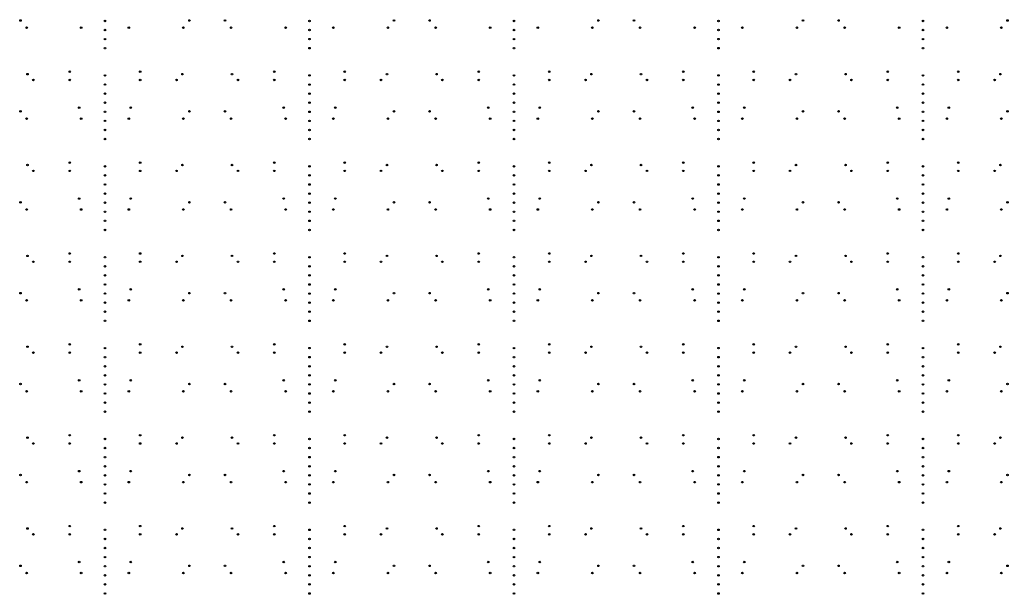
# Model space of a CAD drawing. Extents: x 50 to 173, y 50 to 173.
# Drawn here: x 58.2 to 110.3, y 111.9 to 142.2 of the extents above; entities that cross this region are included whole.
import ezdxf

# ---------------------------------------------------------------- set-up
doc = ezdxf.new("R2010")
doc.units = 0

msp = doc.modelspace()

# ---------------------------------------------------------------- linework, layer by layer
at = {"layer": 'PET'}
for centre in [(58.246, 142.121), (58.565, 141.74), (61.44, 141.74), (62.697, 142.099), (63.954, 141.74), (66.829, 141.74), (67.148, 142.121), (69.024, 142.121), (69.344, 141.74), (72.218, 141.74), (73.475, 142.099), (74.733, 141.74), (77.607, 141.74), (77.927, 142.121), (79.803, 142.121), (80.122, 141.74), (82.996, 141.74), (84.254, 142.099), (85.511, 141.74), (88.386, 141.74), (88.705, 142.121), (90.581, 142.121), (90.901, 141.74), (93.775, 141.74), (95.032, 142.099), (96.29, 141.74), (99.164, 141.74), (99.484, 142.121), (101.36, 142.121), (101.679, 141.74), (104.553, 141.74), (105.811, 142.099), (107.068, 141.74), (109.943, 141.74), (110.262, 142.121), (62.697, 141.62), (73.475, 141.62), (84.254, 141.62), (95.032, 141.62), (105.811, 141.62), (62.697, 141.141), (62.697, 140.662), (73.475, 141.141), (73.475, 140.662), (84.254, 141.141), (84.254, 140.662), (95.032, 141.141), (95.032, 140.662), (105.811, 141.141), (105.811, 140.662), (58.615, 139.295), (60.841, 139.423), (62.697, 139.225), (64.553, 139.423), (66.779, 139.295), (69.394, 139.295), (71.619, 139.423), (73.475, 139.225), (75.332, 139.423), (77.557, 139.295), (80.172, 139.295), (82.398, 139.423), (84.254, 139.225), (86.11, 139.423), (88.335, 139.295), (90.951, 139.295), (93.176, 139.423), (95.032, 139.225), (96.889, 139.423), (99.114, 139.295), (101.729, 139.295), (103.954, 139.423), (105.811, 139.225), (107.667, 139.423), (109.892, 139.295), (58.925, 138.986), (60.841, 138.986), (62.697, 138.746), (64.553, 138.986), (66.469, 138.986), (69.703, 138.986), (71.619, 138.986), (73.475, 138.746), (75.332, 138.986), (77.248, 138.986), (80.481, 138.986), (82.398, 138.986), (84.254, 138.746), (86.11, 138.986), (88.026, 138.986), (91.26, 138.986), (93.176, 138.986), (95.032, 138.746), (96.889, 138.986), (98.805, 138.986), (102.038, 138.986), (103.954, 138.986), (105.811, 138.746), (107.667, 138.986), (109.583, 138.986), (62.697, 138.267), (73.475, 138.267), (84.254, 138.267), (95.032, 138.267), (105.811, 138.267), (62.697, 137.788), (73.475, 137.788), (84.254, 137.788), (95.032, 137.788), (105.811, 137.788), (58.246, 137.33), (61.338, 137.528), (62.697, 137.309), (64.056, 137.528), (67.148, 137.33), (69.024, 137.33), (72.116, 137.528), (73.475, 137.309), (74.835, 137.528), (77.927, 137.33), (79.803, 137.33), (82.895, 137.528), (84.254, 137.309), (85.613, 137.528), (88.705, 137.33), (90.581, 137.33), (93.673, 137.528), (95.032, 137.309), (96.392, 137.528), (99.484, 137.33), (101.36, 137.33), (104.451, 137.528), (105.811, 137.309), (107.17, 137.528), (110.262, 137.33), (58.565, 136.95), (61.44, 136.95), (62.697, 136.83), (63.954, 136.95), (66.829, 136.95), (69.344, 136.95), (72.218, 136.95), (73.475, 136.83), (74.733, 136.95), (77.607, 136.95), (80.122, 136.95), (82.996, 136.95), (84.254, 136.83), (85.511, 136.95), (88.386, 136.95), (90.901, 136.95), (93.775, 136.95), (95.032, 136.83), (96.29, 136.95), (99.164, 136.95), (101.679, 136.95), (104.553, 136.95), (105.811, 136.83), (107.068, 136.95), (109.943, 136.95), (62.697, 136.351), (73.475, 136.351), (84.254, 136.351), (95.032, 136.351), (105.811, 136.351), (62.697, 135.872), (73.475, 135.872), (84.254, 135.872), (95.032, 135.872), (105.811, 135.872), (58.615, 134.504), (60.841, 134.632), (62.697, 134.435), (64.553, 134.632), (66.779, 134.504), (69.394, 134.504), (71.619, 134.632), (73.475, 134.435), (75.332, 134.632), (77.557, 134.504), (80.172, 134.504), (82.398, 134.632), (84.254, 134.435), (86.11, 134.632), (88.335, 134.504), (90.951, 134.504), (93.176, 134.632), (95.032, 134.435), (96.889, 134.632), (99.114, 134.504), (101.729, 134.504), (103.954, 134.632), (105.811, 134.435), (107.667, 134.632), (109.892, 134.504), (58.925, 134.195), (60.841, 134.195), (62.697, 133.956), (64.553, 134.195), (66.469, 134.195), (69.703, 134.195), (71.619, 134.195), (73.475, 133.956), (75.332, 134.195), (77.248, 134.195), (80.481, 134.195), (82.398, 134.195), (84.254, 133.956), (86.11, 134.195), (88.026, 134.195), (91.26, 134.195), (93.176, 134.195), (95.032, 133.956), (96.889, 134.195), (98.805, 134.195), (102.038, 134.195), (103.954, 134.195), (105.811, 133.956), (107.667, 134.195), (109.583, 134.195), (62.697, 133.477), (73.475, 133.477), (84.254, 133.477), (95.032, 133.477), (105.811, 133.477), (62.697, 132.998), (73.475, 132.998), (84.254, 132.998), (95.032, 132.998), (105.811, 132.998), (58.246, 132.54), (61.338, 132.737), (62.697, 132.519), (64.056, 132.737), (67.148, 132.54), (69.024, 132.54), (72.116, 132.737), (73.475, 132.519), (74.835, 132.737), (77.927, 132.54), (79.803, 132.54), (82.895, 132.737), (84.254, 132.519), (85.613, 132.737), (88.705, 132.54), (90.581, 132.54), (93.673, 132.737), (95.032, 132.519), (96.392, 132.737), (99.484, 132.54), (101.36, 132.54), (104.451, 132.737), (105.811, 132.519), (107.17, 132.737), (110.262, 132.54), (58.565, 132.159), (61.44, 132.159), (62.697, 132.04), (63.954, 132.159), (66.829, 132.159), (69.344, 132.159), (72.218, 132.159), (73.475, 132.04), (74.733, 132.159), (77.607, 132.159), (80.122, 132.159), (82.996, 132.159), (84.254, 132.04), (85.511, 132.159), (88.386, 132.159), (90.901, 132.159), (93.775, 132.159), (95.032, 132.04), (96.29, 132.159), (99.164, 132.159), (101.679, 132.159), (104.553, 132.159), (105.811, 132.04), (107.068, 132.159), (109.943, 132.159), (62.697, 131.561), (73.475, 131.561), (84.254, 131.561), (95.032, 131.561), (105.811, 131.561), (62.697, 131.081), (73.475, 131.081), (84.254, 131.081), (95.032, 131.081), (105.811, 131.081), (60.841, 129.842), (64.553, 129.842), (71.619, 129.842), (75.332, 129.842), (82.398, 129.842), (86.11, 129.842), (93.176, 129.842), (96.889, 129.842), (103.954, 129.842), (107.667, 129.842), (58.615, 129.714), (58.925, 129.405), (60.841, 129.405), (62.697, 129.644), (64.553, 129.405), (66.469, 129.405), (66.779, 129.714), (69.394, 129.714), (69.703, 129.405), (71.619, 129.405), (73.475, 129.644), (75.332, 129.405), (77.248, 129.405), (77.557, 129.714), (80.172, 129.714), (80.481, 129.405), (82.398, 129.405), (84.254, 129.644), (86.11, 129.405), (88.026, 129.405), (88.335, 129.714), (90.951, 129.714), (91.26, 129.405), (93.176, 129.405), (95.032, 129.644), (96.889, 129.405), (98.805, 129.405), (99.114, 129.714), (101.729, 129.714), (102.038, 129.405), (103.954, 129.405), (105.811, 129.644), (107.667, 129.405), (109.583, 129.405), (109.892, 129.714), (62.697, 129.165), (62.697, 128.686), (73.475, 129.165), (73.475, 128.686), (84.254, 129.165), (84.254, 128.686), (95.032, 129.165), (95.032, 128.686), (105.811, 129.165), (105.811, 128.686), (62.697, 128.207), (73.475, 128.207), (84.254, 128.207), (95.032, 128.207), (105.811, 128.207), (58.246, 127.75), (61.338, 127.947), (62.697, 127.728), (64.056, 127.947), (67.148, 127.75), (69.024, 127.75), (72.116, 127.947), (73.475, 127.728), (74.835, 127.947), (77.927, 127.75), (79.803, 127.75), (82.895, 127.947), (84.254, 127.728), (85.613, 127.947), (88.705, 127.75), (90.581, 127.75), (93.673, 127.947), (95.032, 127.728), (96.392, 127.947), (99.484, 127.75), (101.36, 127.75), (104.451, 127.947), (105.811, 127.728), (107.17, 127.947), (110.262, 127.75), (58.565, 127.369), (61.44, 127.369), (62.697, 127.249), (63.954, 127.369), (66.829, 127.369), (69.344, 127.369), (72.218, 127.369), (73.475, 127.249), (74.733, 127.369), (77.607, 127.369), (80.122, 127.369), (82.996, 127.369), (84.254, 127.249), (85.511, 127.369), (88.386, 127.369), (90.901, 127.369), (93.775, 127.369), (95.032, 127.249), (96.29, 127.369), (99.164, 127.369), (101.679, 127.369), (104.553, 127.369), (105.811, 127.249), (107.068, 127.369), (109.943, 127.369), (62.697, 126.77), (73.475, 126.77), (84.254, 126.77), (95.032, 126.77), (105.811, 126.77), (62.697, 126.291), (73.475, 126.291), (84.254, 126.291), (95.032, 126.291), (105.811, 126.291), (60.841, 125.052), (64.553, 125.052), (71.619, 125.052), (75.332, 125.052), (82.398, 125.052), (86.11, 125.052), (93.176, 125.052), (96.889, 125.052), (103.954, 125.052), (107.667, 125.052), (58.615, 124.923), (58.925, 124.614), (60.841, 124.614), (62.697, 124.854), (64.553, 124.614), (66.469, 124.614), (66.779, 124.923), (69.394, 124.923), (69.703, 124.614), (71.619, 124.614), (73.475, 124.854), (75.332, 124.614), (77.248, 124.614), (77.557, 124.923), (80.172, 124.923), (80.481, 124.614), (82.398, 124.614), (84.254, 124.854), (86.11, 124.614), (88.026, 124.614), (88.335, 124.923), (90.951, 124.923), (91.26, 124.614), (93.176, 124.614), (95.032, 124.854), (96.889, 124.614), (98.805, 124.614), (99.114, 124.923), (101.729, 124.923), (102.038, 124.614), (103.954, 124.614), (105.811, 124.854), (107.667, 124.614), (109.583, 124.614), (109.892, 124.923), (62.697, 124.375), (73.475, 124.375), (84.254, 124.375), (95.032, 124.375), (105.811, 124.375), (62.697, 123.896), (73.475, 123.896), (84.254, 123.896), (95.032, 123.896), (105.811, 123.896), (58.246, 122.959), (61.338, 123.156), (62.697, 123.417), (64.056, 123.156), (67.148, 122.959), (69.024, 122.959), (72.116, 123.156), (73.475, 123.417), (74.835, 123.156), (77.927, 122.959), (79.803, 122.959), (82.895, 123.156), (84.254, 123.417), (85.613, 123.156), (88.705, 122.959), (90.581, 122.959), (93.673, 123.156), (95.032, 123.417), (96.392, 123.156), (99.484, 122.959), (101.36, 122.959), (104.451, 123.156), (105.811, 123.417), (107.17, 123.156), (110.262, 122.959), (58.565, 122.578), (61.44, 122.578), (62.697, 122.938), (62.697, 122.459), (63.954, 122.578), (66.829, 122.578), (69.344, 122.578), (72.218, 122.578), (73.475, 122.938), (73.475, 122.459), (74.733, 122.578), (77.607, 122.578), (80.122, 122.578), (82.996, 122.578), (84.254, 122.938), (84.254, 122.459), (85.511, 122.578), (88.386, 122.578), (90.901, 122.578), (93.775, 122.578), (95.032, 122.938), (95.032, 122.459), (96.29, 122.578), (99.164, 122.578), (101.679, 122.578), (104.553, 122.578), (105.811, 122.938), (105.811, 122.459), (107.068, 122.578), (109.943, 122.578), (62.697, 121.98), (73.475, 121.98), (84.254, 121.98), (95.032, 121.98), (105.811, 121.98), (62.697, 121.501), (73.475, 121.501), (84.254, 121.501), (95.032, 121.501), (105.811, 121.501), (58.615, 120.133), (58.925, 119.824), (60.841, 120.261), (60.841, 119.824), (62.697, 120.063), (64.553, 120.261), (64.553, 119.824), (66.469, 119.824), (66.779, 120.133), (69.394, 120.133), (69.703, 119.824), (71.619, 120.261), (71.619, 119.824), (73.475, 120.063), (75.332, 120.261), (75.332, 119.824), (77.248, 119.824), (77.557, 120.133), (80.172, 120.133), (80.481, 119.824), (82.398, 120.261), (82.398, 119.824), (84.254, 120.063), (86.11, 120.261), (86.11, 119.824), (88.026, 119.824), (88.335, 120.133), (90.951, 120.133), (91.26, 119.824), (93.176, 120.261), (93.176, 119.824), (95.032, 120.063), (96.889, 120.261), (96.889, 119.824), (98.805, 119.824), (99.114, 120.133), (101.729, 120.133), (102.038, 119.824), (103.954, 120.261), (103.954, 119.824), (105.811, 120.063), (107.667, 120.261), (107.667, 119.824), (109.583, 119.824), (109.892, 120.133), (62.697, 119.584), (73.475, 119.584), (84.254, 119.584), (95.032, 119.584), (105.811, 119.584), (62.697, 119.105), (73.475, 119.105), (84.254, 119.105), (95.032, 119.105), (105.811, 119.105), (61.338, 118.366), (62.697, 118.626), (64.056, 118.366), (72.116, 118.366), (73.475, 118.626), (74.835, 118.366), (82.895, 118.366), (84.254, 118.626), (85.613, 118.366), (93.673, 118.366), (95.032, 118.626), (96.392, 118.366), (104.451, 118.366), (105.811, 118.626), (107.17, 118.366), (58.246, 118.169), (58.565, 117.788), (61.44, 117.788), (62.697, 118.147), (63.954, 117.788), (66.829, 117.788), (67.148, 118.169), (69.024, 118.169), (69.344, 117.788), (72.218, 117.788), (73.475, 118.147), (74.733, 117.788), (77.607, 117.788), (77.927, 118.169), (79.803, 118.169), (80.122, 117.788), (82.996, 117.788), (84.254, 118.147), (85.511, 117.788), (88.386, 117.788), (88.705, 118.169), (90.581, 118.169), (90.901, 117.788), (93.775, 117.788), (95.032, 118.147), (96.29, 117.788), (99.164, 117.788), (99.484, 118.169), (101.36, 118.169), (101.679, 117.788), (104.553, 117.788), (105.811, 118.147), (107.068, 117.788), (109.943, 117.788), (110.262, 118.169), (62.697, 117.668), (73.475, 117.668), (84.254, 117.668), (95.032, 117.668), (105.811, 117.668), (62.697, 117.189), (62.697, 116.71), (73.475, 117.189), (73.475, 116.71), (84.254, 117.189), (84.254, 116.71), (95.032, 117.189), (95.032, 116.71), (105.811, 117.189), (105.811, 116.71), (58.615, 115.343), (60.841, 115.471), (62.697, 115.273), (64.553, 115.471), (66.779, 115.343), (69.394, 115.343), (71.619, 115.471), (73.475, 115.273), (75.332, 115.471), (77.557, 115.343), (80.172, 115.343), (82.398, 115.471), (84.254, 115.273), (86.11, 115.471), (88.335, 115.343), (90.951, 115.343), (93.176, 115.471), (95.032, 115.273), (96.889, 115.471), (99.114, 115.343), (101.729, 115.343), (103.954, 115.471), (105.811, 115.273), (107.667, 115.471), (109.892, 115.343), (58.925, 115.034), (60.841, 115.034), (62.697, 114.794), (64.553, 115.034), (66.469, 115.034), (69.703, 115.034), (71.619, 115.034), (73.475, 114.794), (75.332, 115.034), (77.248, 115.034), (80.481, 115.034), (82.398, 115.034), (84.254, 114.794), (86.11, 115.034), (88.026, 115.034), (91.26, 115.034), (93.176, 115.034), (95.032, 114.794), (96.889, 115.034), (98.805, 115.034), (102.038, 115.034), (103.954, 115.034), (105.811, 114.794), (107.667, 115.034), (109.583, 115.034), (62.697, 114.315), (73.475, 114.315), (84.254, 114.315), (95.032, 114.315), (105.811, 114.315), (61.338, 113.576), (62.697, 113.836), (64.056, 113.576), (72.116, 113.576), (73.475, 113.836), (74.835, 113.576), (82.895, 113.576), (84.254, 113.836), (85.613, 113.576), (93.673, 113.576), (95.032, 113.836), (96.392, 113.576), (104.451, 113.576), (105.811, 113.836), (107.17, 113.576), (58.246, 113.378), (62.697, 113.357), (67.148, 113.378), (69.024, 113.378), (73.475, 113.357), (77.927, 113.378), (79.803, 113.378), (84.254, 113.357), (88.705, 113.378), (90.581, 113.378), (95.032, 113.357), (99.484, 113.378), (101.36, 113.378), (105.811, 113.357), (110.262, 113.378), (58.565, 112.998), (61.44, 112.998), (62.697, 112.878), (63.954, 112.998), (66.829, 112.998), (69.344, 112.998), (72.218, 112.998), (73.475, 112.878), (74.733, 112.998), (77.607, 112.998), (80.122, 112.998), (82.996, 112.998), (84.254, 112.878), (85.511, 112.998), (88.386, 112.998), (90.901, 112.998), (93.775, 112.998), (95.032, 112.878), (96.29, 112.998), (99.164, 112.998), (101.679, 112.998), (104.553, 112.998), (105.811, 112.878), (107.068, 112.998), (109.943, 112.998), (62.697, 112.399), (73.475, 112.399), (84.254, 112.399), (95.032, 112.399), (105.811, 112.399), (62.697, 111.92), (73.475, 111.92), (84.254, 111.92), (95.032, 111.92), (105.811, 111.92)]:
    msp.add_circle(centre, 0.005, dxfattribs=at)
at = {"layer": 'V5'}
for centre in [(58.246, 142.121), (58.565, 141.74), (61.44, 141.74), (62.697, 142.099), (63.954, 141.74), (66.829, 141.74), (67.148, 142.121), (69.024, 142.121), (69.344, 141.74), (72.218, 141.74), (73.475, 142.099), (74.733, 141.74), (77.607, 141.74), (77.927, 142.121), (79.803, 142.121), (80.122, 141.74), (82.996, 141.74), (84.254, 142.099), (85.511, 141.74), (88.386, 141.74), (88.705, 142.121), (90.581, 142.121), (90.901, 141.74), (93.775, 141.74), (95.032, 142.099), (96.29, 141.74), (99.164, 141.74), (99.484, 142.121), (101.36, 142.121), (101.679, 141.74), (104.553, 141.74), (105.811, 142.099), (107.068, 141.74), (109.943, 141.74), (110.262, 142.121), (62.697, 141.62), (62.697, 141.141), (73.475, 141.62), (73.475, 141.141), (84.254, 141.62), (84.254, 141.141), (95.032, 141.62), (95.032, 141.141), (105.811, 141.62), (105.811, 141.141), (62.697, 140.662), (73.475, 140.662), (84.254, 140.662), (95.032, 140.662), (105.811, 140.662), (58.615, 139.295), (60.841, 139.423), (62.697, 139.225), (64.553, 139.423), (66.779, 139.295), (69.394, 139.295), (71.619, 139.423), (73.475, 139.225), (75.332, 139.423), (77.557, 139.295), (80.172, 139.295), (82.398, 139.423), (84.254, 139.225), (86.11, 139.423), (88.335, 139.295), (90.951, 139.295), (93.176, 139.423), (95.032, 139.225), (96.889, 139.423), (99.114, 139.295), (101.729, 139.295), (103.954, 139.423), (105.811, 139.225), (107.667, 139.423), (109.892, 139.295), (58.925, 138.986), (60.841, 138.986), (62.697, 138.746), (64.553, 138.986), (66.469, 138.986), (69.703, 138.986), (71.619, 138.986), (73.475, 138.746), (75.332, 138.986), (77.248, 138.986), (80.481, 138.986), (82.398, 138.986), (84.254, 138.746), (86.11, 138.986), (88.026, 138.986), (91.26, 138.986), (93.176, 138.986), (95.032, 138.746), (96.889, 138.986), (98.805, 138.986), (102.038, 138.986), (103.954, 138.986), (105.811, 138.746), (107.667, 138.986), (109.583, 138.986), (62.697, 138.267), (73.475, 138.267), (84.254, 138.267), (95.032, 138.267), (105.811, 138.267), (61.338, 137.528), (62.697, 137.788), (64.056, 137.528), (72.116, 137.528), (73.475, 137.788), (74.835, 137.528), (82.895, 137.528), (84.254, 137.788), (85.613, 137.528), (93.673, 137.528), (95.032, 137.788), (96.392, 137.528), (104.451, 137.528), (105.811, 137.788), (107.17, 137.528), (58.246, 137.33), (62.697, 137.309), (67.148, 137.33), (69.024, 137.33), (73.475, 137.309), (77.927, 137.33), (79.803, 137.33), (84.254, 137.309), (88.705, 137.33), (90.581, 137.33), (95.032, 137.309), (99.484, 137.33), (101.36, 137.33), (105.811, 137.309), (110.262, 137.33), (58.565, 136.95), (61.44, 136.95), (62.697, 136.83), (63.954, 136.95), (66.829, 136.95), (69.344, 136.95), (72.218, 136.95), (73.475, 136.83), (74.733, 136.95), (77.607, 136.95), (80.122, 136.95), (82.996, 136.95), (84.254, 136.83), (85.511, 136.95), (88.386, 136.95), (90.901, 136.95), (93.775, 136.95), (95.032, 136.83), (96.29, 136.95), (99.164, 136.95), (101.679, 136.95), (104.553, 136.95), (105.811, 136.83), (107.068, 136.95), (109.943, 136.95), (62.697, 136.351), (73.475, 136.351), (84.254, 136.351), (95.032, 136.351), (105.811, 136.351), (62.697, 135.872), (73.475, 135.872), (84.254, 135.872), (95.032, 135.872), (105.811, 135.872), (58.615, 134.504), (60.841, 134.632), (62.697, 134.435), (64.553, 134.632), (66.779, 134.504), (69.394, 134.504), (71.619, 134.632), (73.475, 134.435), (75.332, 134.632), (77.557, 134.504), (80.172, 134.504), (82.398, 134.632), (84.254, 134.435), (86.11, 134.632), (88.335, 134.504), (90.951, 134.504), (93.176, 134.632), (95.032, 134.435), (96.889, 134.632), (99.114, 134.504), (101.729, 134.504), (103.954, 134.632), (105.811, 134.435), (107.667, 134.632), (109.892, 134.504), (58.925, 134.195), (60.841, 134.195), (62.697, 133.956), (64.553, 134.195), (66.469, 134.195), (69.703, 134.195), (71.619, 134.195), (73.475, 133.956), (75.332, 134.195), (77.248, 134.195), (80.481, 134.195), (82.398, 134.195), (84.254, 133.956), (86.11, 134.195), (88.026, 134.195), (91.26, 134.195), (93.176, 134.195), (95.032, 133.956), (96.889, 134.195), (98.805, 134.195), (102.038, 134.195), (103.954, 134.195), (105.811, 133.956), (107.667, 134.195), (109.583, 134.195), (62.697, 133.477), (73.475, 133.477), (84.254, 133.477), (95.032, 133.477), (105.811, 133.477), (62.697, 132.998), (73.475, 132.998), (84.254, 132.998), (95.032, 132.998), (105.811, 132.998), (58.246, 132.54), (61.338, 132.737), (62.697, 132.519), (64.056, 132.737), (67.148, 132.54), (69.024, 132.54), (72.116, 132.737), (73.475, 132.519), (74.835, 132.737), (77.927, 132.54), (79.803, 132.54), (82.895, 132.737), (84.254, 132.519), (85.613, 132.737), (88.705, 132.54), (90.581, 132.54), (93.673, 132.737), (95.032, 132.519), (96.392, 132.737), (99.484, 132.54), (101.36, 132.54), (104.451, 132.737), (105.811, 132.519), (107.17, 132.737), (110.262, 132.54), (58.565, 132.159), (61.44, 132.159), (62.697, 132.04), (63.954, 132.159), (66.829, 132.159), (69.344, 132.159), (72.218, 132.159), (73.475, 132.04), (74.733, 132.159), (77.607, 132.159), (80.122, 132.159), (82.996, 132.159), (84.254, 132.04), (85.511, 132.159), (88.386, 132.159), (90.901, 132.159), (93.775, 132.159), (95.032, 132.04), (96.29, 132.159), (99.164, 132.159), (101.679, 132.159), (104.553, 132.159), (105.811, 132.04), (107.068, 132.159), (109.943, 132.159), (62.697, 131.561), (73.475, 131.561), (84.254, 131.561), (95.032, 131.561), (105.811, 131.561), (62.697, 131.081), (73.475, 131.081), (84.254, 131.081), (95.032, 131.081), (105.811, 131.081), (58.615, 129.714), (60.841, 129.842), (64.553, 129.842), (66.779, 129.714), (69.394, 129.714), (71.619, 129.842), (75.332, 129.842), (77.557, 129.714), (80.172, 129.714), (82.398, 129.842), (86.11, 129.842), (88.335, 129.714), (90.951, 129.714), (93.176, 129.842), (96.889, 129.842), (99.114, 129.714), (101.729, 129.714), (103.954, 129.842), (107.667, 129.842), (109.892, 129.714), (58.925, 129.405), (60.841, 129.405), (62.697, 129.644), (62.697, 129.165), (64.553, 129.405), (66.469, 129.405), (69.703, 129.405), (71.619, 129.405), (73.475, 129.644), (73.475, 129.165), (75.332, 129.405), (77.248, 129.405), (80.481, 129.405), (82.398, 129.405), (84.254, 129.644), (84.254, 129.165), (86.11, 129.405), (88.026, 129.405), (91.26, 129.405), (93.176, 129.405), (95.032, 129.644), (95.032, 129.165), (96.889, 129.405), (98.805, 129.405), (102.038, 129.405), (103.954, 129.405), (105.811, 129.644), (105.811, 129.165), (107.667, 129.405), (109.583, 129.405), (62.697, 128.686), (73.475, 128.686), (84.254, 128.686), (95.032, 128.686), (105.811, 128.686), (62.697, 128.207), (73.475, 128.207), (84.254, 128.207), (95.032, 128.207), (105.811, 128.207), (58.246, 127.75), (61.338, 127.947), (62.697, 127.728), (64.056, 127.947), (67.148, 127.75), (69.024, 127.75), (72.116, 127.947), (73.475, 127.728), (74.835, 127.947), (77.927, 127.75), (79.803, 127.75), (82.895, 127.947), (84.254, 127.728), (85.613, 127.947), (88.705, 127.75), (90.581, 127.75), (93.673, 127.947), (95.032, 127.728), (96.392, 127.947), (99.484, 127.75), (101.36, 127.75), (104.451, 127.947), (105.811, 127.728), (107.17, 127.947), (110.262, 127.75), (58.565, 127.369), (61.44, 127.369), (62.697, 127.249), (63.954, 127.369), (66.829, 127.369), (69.344, 127.369), (72.218, 127.369), (73.475, 127.249), (74.733, 127.369), (77.607, 127.369), (80.122, 127.369), (82.996, 127.369), (84.254, 127.249), (85.511, 127.369), (88.386, 127.369), (90.901, 127.369), (93.775, 127.369), (95.032, 127.249), (96.29, 127.369), (99.164, 127.369), (101.679, 127.369), (104.553, 127.369), (105.811, 127.249), (107.068, 127.369), (109.943, 127.369), (62.697, 126.77), (73.475, 126.77), (84.254, 126.77), (95.032, 126.77), (105.811, 126.77), (62.697, 126.291), (73.475, 126.291), (84.254, 126.291), (95.032, 126.291), (105.811, 126.291), (60.841, 125.052), (64.553, 125.052), (71.619, 125.052), (75.332, 125.052), (82.398, 125.052), (86.11, 125.052), (93.176, 125.052), (96.889, 125.052), (103.954, 125.052), (107.667, 125.052), (58.615, 124.923), (58.925, 124.614), (60.841, 124.614), (62.697, 124.854), (64.553, 124.614), (66.469, 124.614), (66.779, 124.923), (69.394, 124.923), (69.703, 124.614), (71.619, 124.614), (73.475, 124.854), (75.332, 124.614), (77.248, 124.614), (77.557, 124.923), (80.172, 124.923), (80.481, 124.614), (82.398, 124.614), (84.254, 124.854), (86.11, 124.614), (88.026, 124.614), (88.335, 124.923), (90.951, 124.923), (91.26, 124.614), (93.176, 124.614), (95.032, 124.854), (96.889, 124.614), (98.805, 124.614), (99.114, 124.923), (101.729, 124.923), (102.038, 124.614), (103.954, 124.614), (105.811, 124.854), (107.667, 124.614), (109.583, 124.614), (109.892, 124.923), (62.697, 124.375), (73.475, 124.375), (84.254, 124.375), (95.032, 124.375), (105.811, 124.375), (62.697, 123.896), (73.475, 123.896), (84.254, 123.896), (95.032, 123.896), (105.811, 123.896), (58.246, 122.959), (61.338, 123.156), (62.697, 123.417), (62.697, 122.938), (64.056, 123.156), (67.148, 122.959), (69.024, 122.959), (72.116, 123.156), (73.475, 123.417), (73.475, 122.938), (74.835, 123.156), (77.927, 122.959), (79.803, 122.959), (82.895, 123.156), (84.254, 123.417), (84.254, 122.938), (85.613, 123.156), (88.705, 122.959), (90.581, 122.959), (93.673, 123.156), (95.032, 123.417), (95.032, 122.938), (96.392, 123.156), (99.484, 122.959), (101.36, 122.959), (104.451, 123.156), (105.811, 123.417), (105.811, 122.938), (107.17, 123.156), (110.262, 122.959), (58.565, 122.578), (61.44, 122.578), (62.697, 122.459), (63.954, 122.578), (66.829, 122.578), (69.344, 122.578), (72.218, 122.578), (73.475, 122.459), (74.733, 122.578), (77.607, 122.578), (80.122, 122.578), (82.996, 122.578), (84.254, 122.459), (85.511, 122.578), (88.386, 122.578), (90.901, 122.578), (93.775, 122.578), (95.032, 122.459), (96.29, 122.578), (99.164, 122.578), (101.679, 122.578), (104.553, 122.578), (105.811, 122.459), (107.068, 122.578), (109.943, 122.578), (62.697, 121.98), (73.475, 121.98), (84.254, 121.98), (95.032, 121.98), (105.811, 121.98), (62.697, 121.501), (73.475, 121.501), (84.254, 121.501), (95.032, 121.501), (105.811, 121.501), (58.615, 120.133), (58.925, 119.824), (60.841, 120.261), (60.841, 119.824), (62.697, 120.063), (64.553, 120.261), (64.553, 119.824), (66.469, 119.824), (66.779, 120.133), (69.394, 120.133), (69.703, 119.824), (71.619, 120.261), (71.619, 119.824), (73.475, 120.063), (75.332, 120.261), (75.332, 119.824), (77.248, 119.824), (77.557, 120.133), (80.172, 120.133), (80.481, 119.824), (82.398, 120.261), (82.398, 119.824), (84.254, 120.063), (86.11, 120.261), (86.11, 119.824), (88.026, 119.824), (88.335, 120.133), (90.951, 120.133), (91.26, 119.824), (93.176, 120.261), (93.176, 119.824), (95.032, 120.063), (96.889, 120.261), (96.889, 119.824), (98.805, 119.824), (99.114, 120.133), (101.729, 120.133), (102.038, 119.824), (103.954, 120.261), (103.954, 119.824), (105.811, 120.063), (107.667, 120.261), (107.667, 119.824), (109.583, 119.824), (109.892, 120.133), (62.697, 119.584), (73.475, 119.584), (84.254, 119.584), (95.032, 119.584), (105.811, 119.584), (62.697, 119.105), (73.475, 119.105), (84.254, 119.105), (95.032, 119.105), (105.811, 119.105), (61.338, 118.366), (62.697, 118.626), (64.056, 118.366), (72.116, 118.366), (73.475, 118.626), (74.835, 118.366), (82.895, 118.366), (84.254, 118.626), (85.613, 118.366), (93.673, 118.366), (95.032, 118.626), (96.392, 118.366), (104.451, 118.366), (105.811, 118.626), (107.17, 118.366), (58.246, 118.169), (58.565, 117.788), (61.44, 117.788), (62.697, 118.147), (63.954, 117.788), (66.829, 117.788), (67.148, 118.169), (69.024, 118.169), (69.344, 117.788), (72.218, 117.788), (73.475, 118.147), (74.733, 117.788), (77.607, 117.788), (77.927, 118.169), (79.803, 118.169), (80.122, 117.788), (82.996, 117.788), (84.254, 118.147), (85.511, 117.788), (88.386, 117.788), (88.705, 118.169), (90.581, 118.169), (90.901, 117.788), (93.775, 117.788), (95.032, 118.147), (96.29, 117.788), (99.164, 117.788), (99.484, 118.169), (101.36, 118.169), (101.679, 117.788), (104.553, 117.788), (105.811, 118.147), (107.068, 117.788), (109.943, 117.788), (110.262, 118.169), (62.697, 117.668), (62.697, 117.189), (73.475, 117.668), (73.475, 117.189), (84.254, 117.668), (84.254, 117.189), (95.032, 117.668), (95.032, 117.189), (105.811, 117.668), (105.811, 117.189), (62.697, 116.71), (73.475, 116.71), (84.254, 116.71), (95.032, 116.71), (105.811, 116.71), (58.615, 115.343), (60.841, 115.471), (62.697, 115.273), (64.553, 115.471), (66.779, 115.343), (69.394, 115.343), (71.619, 115.471), (73.475, 115.273), (75.332, 115.471), (77.557, 115.343), (80.172, 115.343), (82.398, 115.471), (84.254, 115.273), (86.11, 115.471), (88.335, 115.343), (90.951, 115.343), (93.176, 115.471), (95.032, 115.273), (96.889, 115.471), (99.114, 115.343), (101.729, 115.343), (103.954, 115.471), (105.811, 115.273), (107.667, 115.471), (109.892, 115.343), (58.925, 115.034), (60.841, 115.034), (62.697, 114.794), (64.553, 115.034), (66.469, 115.034), (69.703, 115.034), (71.619, 115.034), (73.475, 114.794), (75.332, 115.034), (77.248, 115.034), (80.481, 115.034), (82.398, 115.034), (84.254, 114.794), (86.11, 115.034), (88.026, 115.034), (91.26, 115.034), (93.176, 115.034), (95.032, 114.794), (96.889, 115.034), (98.805, 115.034), (102.038, 115.034), (103.954, 115.034), (105.811, 114.794), (107.667, 115.034), (109.583, 115.034), (62.697, 114.315), (73.475, 114.315), (84.254, 114.315), (95.032, 114.315), (105.811, 114.315), (61.338, 113.576), (62.697, 113.836), (64.056, 113.576), (72.116, 113.576), (73.475, 113.836), (74.835, 113.576), (82.895, 113.576), (84.254, 113.836), (85.613, 113.576), (93.673, 113.576), (95.032, 113.836), (96.392, 113.576), (104.451, 113.576), (105.811, 113.836), (107.17, 113.576), (58.246, 113.378), (62.697, 113.357), (67.148, 113.378), (69.024, 113.378), (73.475, 113.357), (77.927, 113.378), (79.803, 113.378), (84.254, 113.357), (88.705, 113.378), (90.581, 113.378), (95.032, 113.357), (99.484, 113.378), (101.36, 113.378), (105.811, 113.357), (110.262, 113.378), (58.565, 112.998), (61.44, 112.998), (62.697, 112.878), (63.954, 112.998), (66.829, 112.998), (69.344, 112.998), (72.218, 112.998), (73.475, 112.878), (74.733, 112.998), (77.607, 112.998), (80.122, 112.998), (82.996, 112.998), (84.254, 112.878), (85.511, 112.998), (88.386, 112.998), (90.901, 112.998), (93.775, 112.998), (95.032, 112.878), (96.29, 112.998), (99.164, 112.998), (101.679, 112.998), (104.553, 112.998), (105.811, 112.878), (107.068, 112.998), (109.943, 112.998), (62.697, 112.399), (73.475, 112.399), (84.254, 112.399), (95.032, 112.399), (105.811, 112.399), (62.697, 111.92), (73.475, 111.92), (84.254, 111.92), (95.032, 111.92), (105.811, 111.92)]:
    msp.add_circle(centre, 0.0399, dxfattribs=at)

doc.saveas('drawing.dxf')
